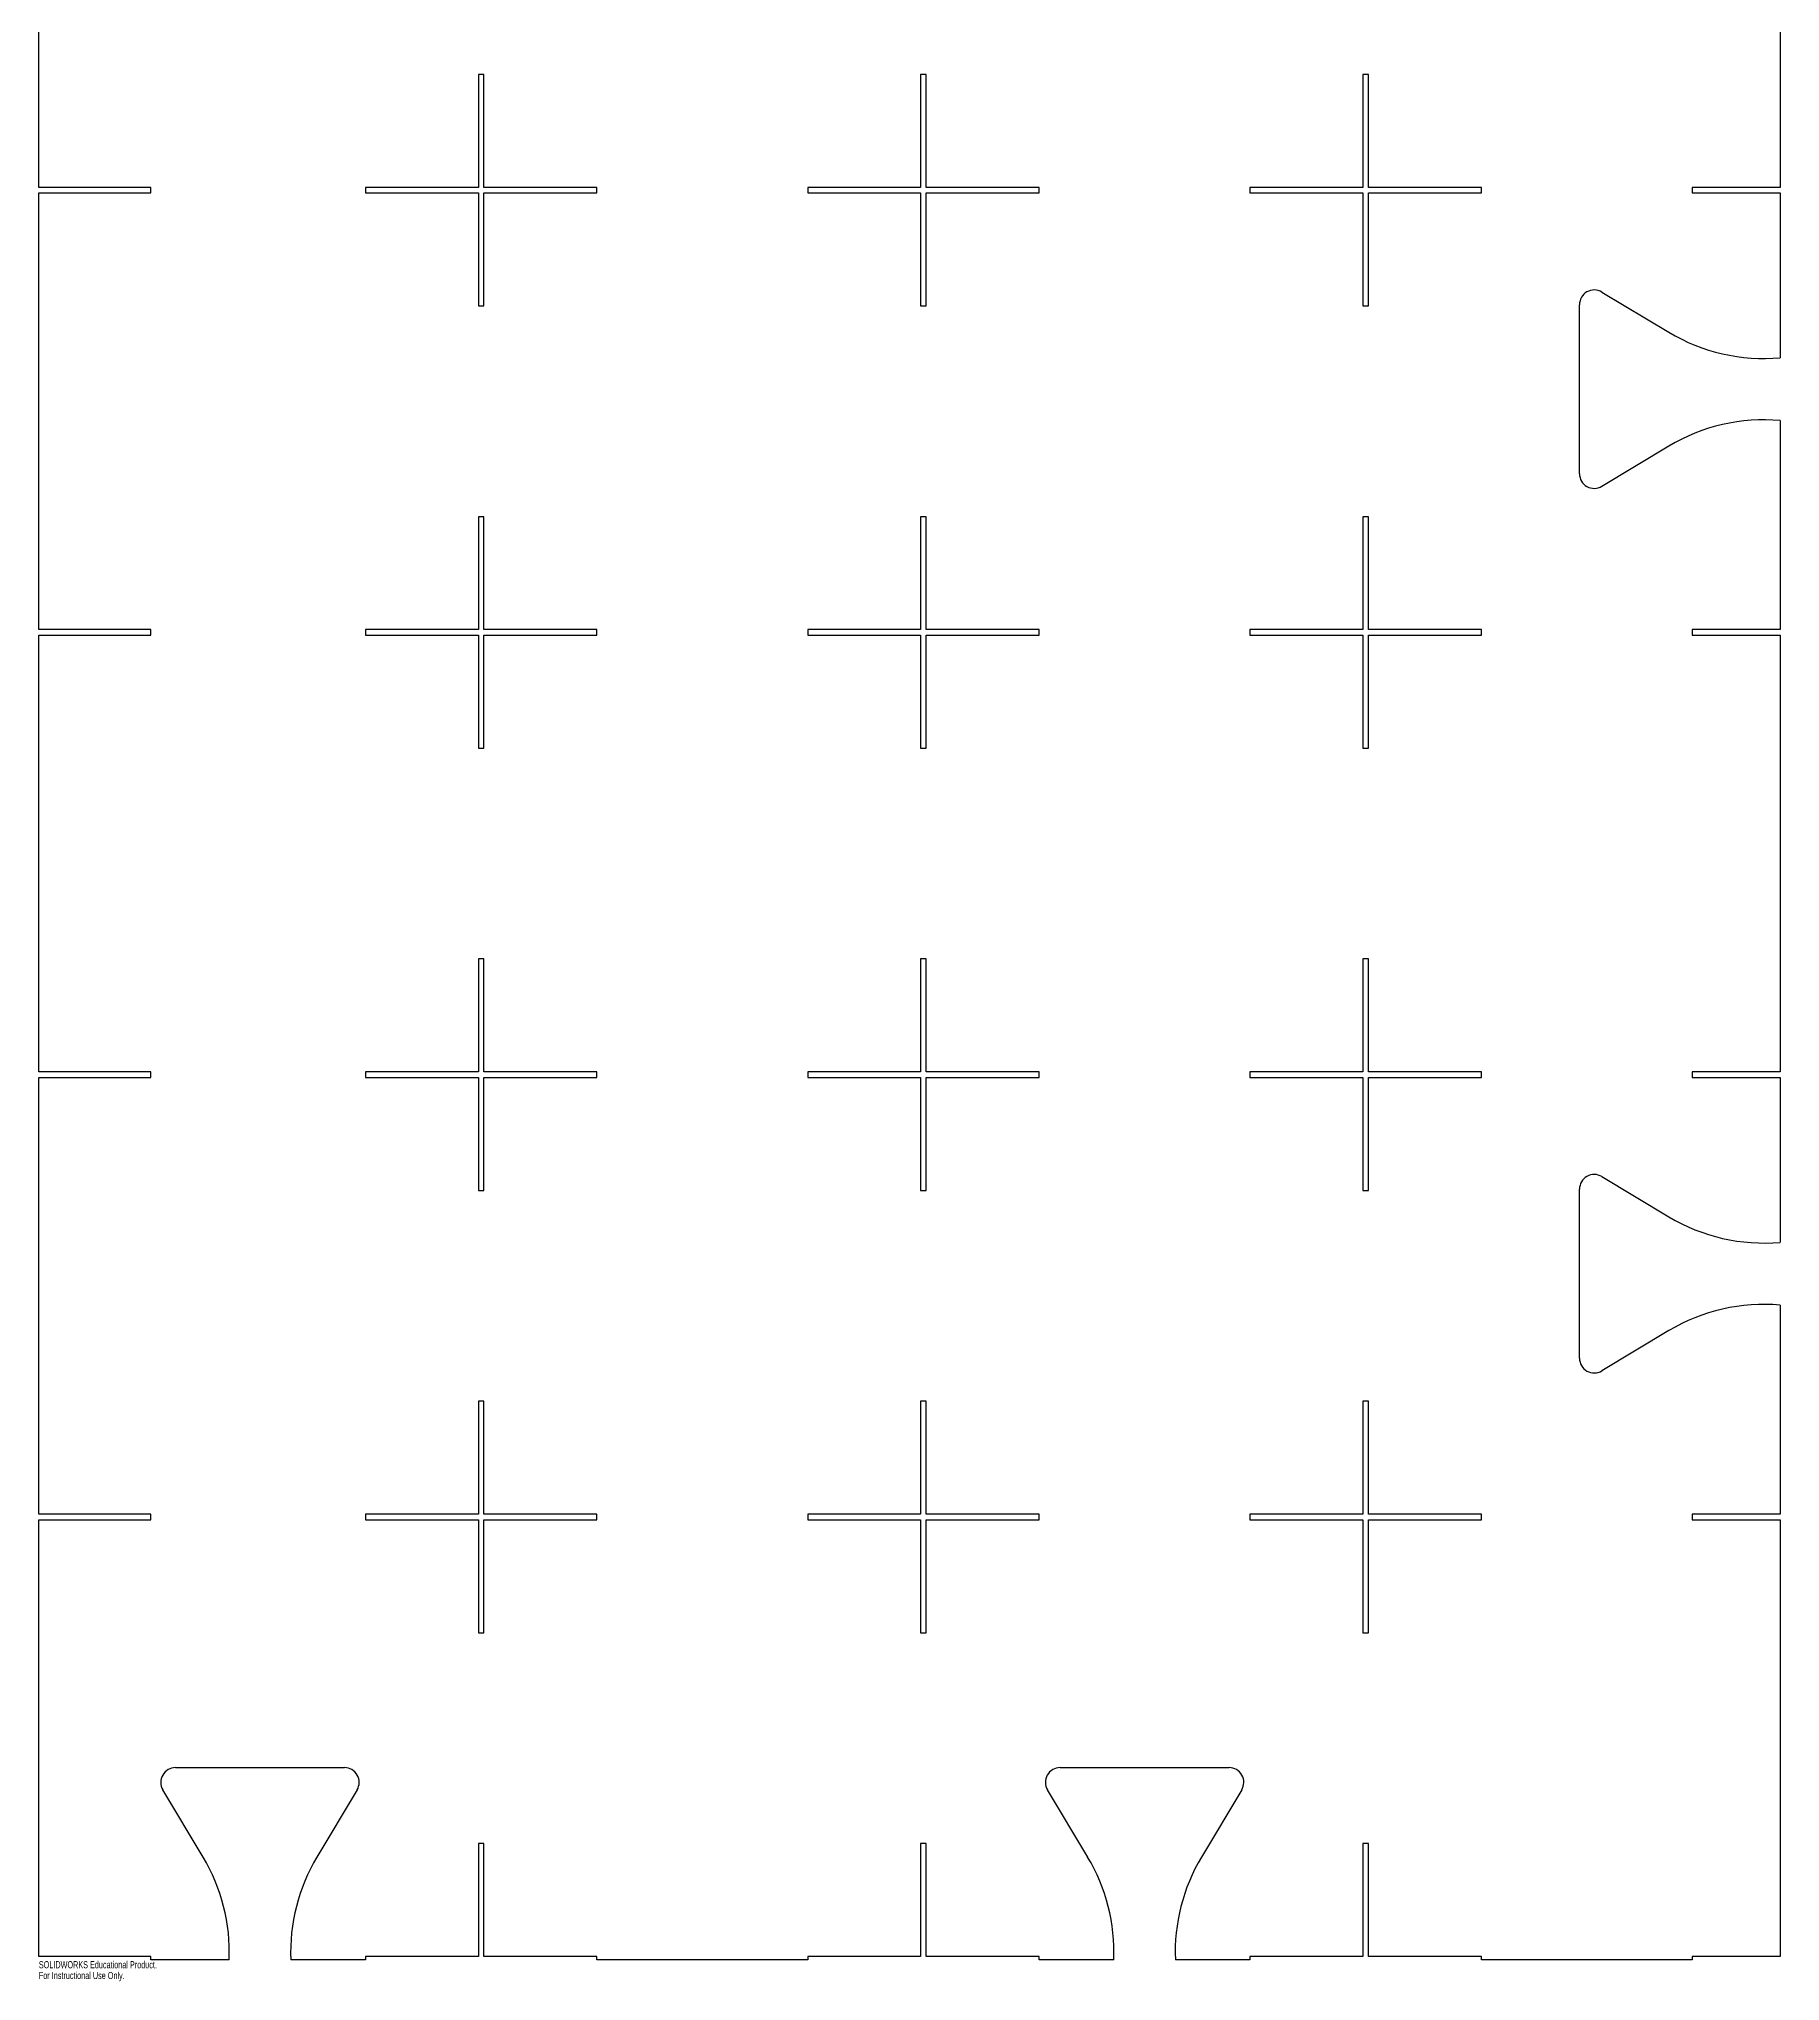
# Model space of a CAD drawing. Header units: millimetres. Extents: x -1500 to -319, y -915 to 1500.
# Drawn here: x -1500 to -319, y -915 to 403 of the extents above; entities that cross this region are included whole.
import ezdxf

# ---------------------------------------------------------------- set-up
doc = ezdxf.new("R2010")
doc.units = ezdxf.units.MM
doc.styles.add('SLDTEXTSTYLE0', font='TXT', dxfattribs={"width": 0.7})

msp = doc.modelspace()

# ---------------------------------------------------------------- linework, layer by layer
at = {"color": 7, "linetype": 'Continuous', "lineweight": 25}
for p, q in [((-1500, 301.9), (-1500, 598.1)), ((-318.9, 598.1), (-318.9, 301.9)), ((-1201.9, 378.5), (-1201.9, 301.9)), ((-1198.1, 378.5), (-1201.9, 378.5)), ((-1198.1, 301.9), (-1198.1, 378.5)), ((-901.9, 378.5), (-901.9, 301.9)), ((-898.1, 378.5), (-901.9, 378.5)), ((-898.1, 301.9), (-898.1, 378.5)), ((-601.9, 378.5), (-601.9, 301.9)), ((-598.1, 378.5), (-601.9, 378.5)), ((-598.1, 301.9), (-598.1, 378.5)), ((-1424, 301.9), (-1500, 301.9)), ((-1500, 298.1), (-1424, 298.1)), ((-1500, 1.9), (-1500, 298.1)), ((-1424, 298.1), (-1424, 301.9)), ((-1278.5, 301.9), (-1278.5, 298.1)), ((-1201.9, 301.9), (-1278.5, 301.9)), ((-1278.5, 298.1), (-1201.9, 298.1)), ((-1201.9, 298.1), (-1201.9, 221.5)), ((-1121.5, 301.9), (-1198.1, 301.9)), ((-1198.1, 298.1), (-1121.5, 298.1)), ((-1198.1, 221.5), (-1198.1, 298.1)), ((-1121.5, 298.1), (-1121.5, 301.9)), ((-978.5, 301.9), (-978.5, 298.1)), ((-901.9, 301.9), (-978.5, 301.9)), ((-978.5, 298.1), (-901.9, 298.1)), ((-901.9, 298.1), (-901.9, 221.5)), ((-821.5, 301.9), (-898.1, 301.9)), ((-898.1, 298.1), (-821.5, 298.1)), ((-898.1, 221.5), (-898.1, 298.1)), ((-821.5, 298.1), (-821.5, 301.9)), ((-678.5, 301.9), (-678.5, 298.1)), ((-601.9, 301.9), (-678.5, 301.9)), ((-678.5, 298.1), (-601.9, 298.1)), ((-601.9, 298.1), (-601.9, 221.5)), ((-521.5, 301.9), (-598.1, 301.9)), ((-598.1, 298.1), (-521.5, 298.1)), ((-598.1, 221.5), (-598.1, 298.1)), ((-521.5, 298.1), (-521.5, 301.9)), ((-378.5, 301.9), (-378.5, 298.1)), ((-318.9, 301.9), (-378.5, 301.9)), ((-378.5, 298.1), (-318.9, 298.1)), ((-318.9, 298.1), (-318.9, 186.3)), ((-439.9, 230.9), (-394.3, 203.6)), ((-1201.9, 221.5), (-1198.1, 221.5)), ((-901.9, 221.5), (-898.1, 221.5)), ((-601.9, 221.5), (-598.1, 221.5)), ((-455, 107.7), (-455, 222.3)), ((-318.9, 143.7), (-318.9, 1.9)), ((-394.3, 126.4), (-439.9, 99.1)), ((-1201.9, 78.5), (-1201.9, 1.9)), ((-1198.1, 78.5), (-1201.9, 78.5)), ((-1198.1, 1.9), (-1198.1, 78.5)), ((-901.9, 78.5), (-901.9, 1.9)), ((-898.1, 78.5), (-901.9, 78.5)), ((-898.1, 1.9), (-898.1, 78.5)), ((-601.9, 78.5), (-601.9, 1.9)), ((-598.1, 78.5), (-601.9, 78.5)), ((-598.1, 1.9), (-598.1, 78.5)), ((-1424, 1.9), (-1500, 1.9)), ((-1424, -1.9), (-1424, 1.9)), ((-1278.5, 1.9), (-1278.5, -1.9)), ((-1201.9, 1.9), (-1278.5, 1.9)), ((-1121.5, 1.9), (-1198.1, 1.9)), ((-1121.5, -1.9), (-1121.5, 1.9)), ((-978.5, 1.9), (-978.5, -1.9)), ((-901.9, 1.9), (-978.5, 1.9)), ((-821.5, 1.9), (-898.1, 1.9)), ((-821.5, -1.9), (-821.5, 1.9)), ((-678.5, 1.9), (-678.5, -1.9)), ((-601.9, 1.9), (-678.5, 1.9)), ((-521.5, 1.9), (-598.1, 1.9)), ((-521.5, -1.9), (-521.5, 1.9)), ((-378.5, 1.9), (-378.5, -1.9)), ((-318.9, 1.9), (-378.5, 1.9)), ((-1500, -1.9), (-1424, -1.9)), ((-1500, -298.1), (-1500, -1.9)), ((-1278.5, -1.9), (-1201.9, -1.9)), ((-1201.9, -1.9), (-1201.9, -78.5)), ((-1198.1, -1.9), (-1121.5, -1.9)), ((-1198.1, -78.5), (-1198.1, -1.9)), ((-978.5, -1.9), (-901.9, -1.9)), ((-901.9, -1.9), (-901.9, -78.5)), ((-898.1, -1.9), (-821.5, -1.9)), ((-898.1, -78.5), (-898.1, -1.9)), ((-678.5, -1.9), (-601.9, -1.9)), ((-601.9, -1.9), (-601.9, -78.5)), ((-598.1, -1.9), (-521.5, -1.9)), ((-598.1, -78.5), (-598.1, -1.9)), ((-378.5, -1.9), (-318.9, -1.9)), ((-318.9, -1.9), (-318.9, -298.1)), ((-1201.9, -78.5), (-1198.1, -78.5)), ((-901.9, -78.5), (-898.1, -78.5)), ((-601.9, -78.5), (-598.1, -78.5)), ((-1201.9, -221.5), (-1201.9, -298.1)), ((-1198.1, -221.5), (-1201.9, -221.5)), ((-1198.1, -298.1), (-1198.1, -221.5)), ((-901.9, -221.5), (-901.9, -298.1)), ((-898.1, -221.5), (-901.9, -221.5)), ((-898.1, -298.1), (-898.1, -221.5)), ((-601.9, -221.5), (-601.9, -298.1)), ((-598.1, -221.5), (-601.9, -221.5)), ((-598.1, -298.1), (-598.1, -221.5)), ((-1424, -298.1), (-1500, -298.1)), ((-1500, -301.9), (-1424, -301.9)), ((-1500, -598.1), (-1500, -301.9)), ((-1424, -301.9), (-1424, -298.1)), ((-1278.5, -298.1), (-1278.5, -301.9)), ((-1201.9, -298.1), (-1278.5, -298.1)), ((-1278.5, -301.9), (-1201.9, -301.9)), ((-1201.9, -301.9), (-1201.9, -378.5)), ((-1121.5, -298.1), (-1198.1, -298.1)), ((-1198.1, -301.9), (-1121.5, -301.9)), ((-1198.1, -378.5), (-1198.1, -301.9)), ((-1121.5, -301.9), (-1121.5, -298.1)), ((-978.5, -298.1), (-978.5, -301.9)), ((-901.9, -298.1), (-978.5, -298.1)), ((-978.5, -301.9), (-901.9, -301.9)), ((-901.9, -301.9), (-901.9, -378.5)), ((-821.5, -298.1), (-898.1, -298.1)), ((-898.1, -301.9), (-821.5, -301.9)), ((-898.1, -378.5), (-898.1, -301.9)), ((-821.5, -301.9), (-821.5, -298.1)), ((-678.5, -298.1), (-678.5, -301.9)), ((-601.9, -298.1), (-678.5, -298.1)), ((-678.5, -301.9), (-601.9, -301.9)), ((-601.9, -301.9), (-601.9, -378.5)), ((-521.5, -298.1), (-598.1, -298.1)), ((-598.1, -301.9), (-521.5, -301.9)), ((-598.1, -378.5), (-598.1, -301.9)), ((-521.5, -301.9), (-521.5, -298.1)), ((-378.5, -298.1), (-378.5, -301.9)), ((-318.9, -298.1), (-378.5, -298.1)), ((-378.5, -301.9), (-318.9, -301.9)), ((-318.9, -301.9), (-318.9, -413.7)), ((-1201.9, -378.5), (-1198.1, -378.5)), ((-901.9, -378.5), (-898.1, -378.5)), ((-601.9, -378.5), (-598.1, -378.5)), ((-455, -492.3), (-455, -377.7)), ((-439.9, -369.1), (-394.3, -396.4)), ((-318.9, -456.3), (-318.9, -598.1)), ((-394.3, -473.6), (-439.9, -500.9)), ((-1201.9, -521.5), (-1201.9, -598.1)), ((-1198.1, -521.5), (-1201.9, -521.5)), ((-1198.1, -598.1), (-1198.1, -521.5)), ((-901.9, -521.5), (-901.9, -598.1)), ((-898.1, -521.5), (-901.9, -521.5)), ((-898.1, -598.1), (-898.1, -521.5)), ((-601.9, -521.5), (-601.9, -598.1)), ((-598.1, -521.5), (-601.9, -521.5)), ((-598.1, -598.1), (-598.1, -521.5)), ((-1424, -598.1), (-1500, -598.1)), ((-1500, -601.9), (-1424, -601.9)), ((-1500, -898.1), (-1500, -601.9)), ((-1424, -601.9), (-1424, -598.1)), ((-1278.5, -598.1), (-1278.5, -601.9)), ((-1201.9, -598.1), (-1278.5, -598.1)), ((-1278.5, -601.9), (-1201.9, -601.9)), ((-1201.9, -601.9), (-1201.9, -678.5)), ((-1121.5, -598.1), (-1198.1, -598.1)), ((-1198.1, -601.9), (-1121.5, -601.9)), ((-1198.1, -678.5), (-1198.1, -601.9)), ((-1121.5, -601.9), (-1121.5, -598.1)), ((-978.5, -598.1), (-978.5, -601.9)), ((-901.9, -598.1), (-978.5, -598.1)), ((-978.5, -601.9), (-901.9, -601.9)), ((-901.9, -601.9), (-901.9, -678.5)), ((-821.5, -598.1), (-898.1, -598.1)), ((-898.1, -601.9), (-821.5, -601.9)), ((-898.1, -678.5), (-898.1, -601.9)), ((-821.5, -601.9), (-821.5, -598.1)), ((-678.5, -598.1), (-678.5, -601.9)), ((-601.9, -598.1), (-678.5, -598.1)), ((-678.5, -601.9), (-601.9, -601.9)), ((-601.9, -601.9), (-601.9, -678.5)), ((-521.5, -598.1), (-598.1, -598.1)), ((-598.1, -601.9), (-521.5, -601.9)), ((-598.1, -678.5), (-598.1, -601.9)), ((-521.5, -601.9), (-521.5, -598.1)), ((-378.5, -598.1), (-378.5, -601.9)), ((-318.9, -598.1), (-378.5, -598.1)), ((-378.5, -601.9), (-318.9, -601.9)), ((-318.9, -601.9), (-318.9, -898.1)), ((-1201.9, -678.5), (-1198.1, -678.5)), ((-901.9, -678.5), (-898.1, -678.5)), ((-601.9, -678.5), (-598.1, -678.5)), ((-1407.3, -770), (-1292.7, -770)), ((-807.3, -770), (-692.7, -770)), ((-1388.6, -830.7), (-1415.9, -785.1)), ((-1284.1, -785.1), (-1311.4, -830.7)), ((-788.6, -830.7), (-815.9, -785.1)), ((-684.1, -785.1), (-711.4, -830.7)), ((-1201.9, -821.5), (-1201.9, -898.1)), ((-1198.1, -821.5), (-1201.9, -821.5)), ((-1198.1, -898.1), (-1198.1, -821.5)), ((-901.9, -821.5), (-901.9, -898.1)), ((-898.1, -821.5), (-901.9, -821.5)), ((-898.1, -898.1), (-898.1, -821.5)), ((-601.9, -821.5), (-601.9, -898.1)), ((-598.1, -821.5), (-601.9, -821.5)), ((-598.1, -898.1), (-598.1, -821.5)), ((-1424, -898.1), (-1500, -898.1)), ((-1424, -900.3), (-1424, -898.1)), ((-1370.9, -900.3), (-1424, -900.3)), ((-1278.5, -900.3), (-1329.1, -900.3)), ((-1278.5, -898.1), (-1278.5, -900.3)), ((-1201.9, -898.1), (-1278.5, -898.1)), ((-1121.5, -898.1), (-1198.1, -898.1)), ((-1121.5, -900.3), (-1121.5, -898.1)), ((-978.5, -900.3), (-1121.5, -900.3)), ((-978.5, -898.1), (-978.5, -900.3)), ((-901.9, -898.1), (-978.5, -898.1)), ((-821.5, -898.1), (-898.1, -898.1)), ((-821.5, -900.3), (-821.5, -898.1)), ((-770.9, -900.3), (-821.5, -900.3)), ((-678.5, -900.3), (-729.1, -900.3)), ((-678.5, -898.1), (-678.5, -900.3)), ((-601.9, -898.1), (-678.5, -898.1)), ((-521.5, -898.1), (-598.1, -898.1)), ((-521.5, -900.3), (-521.5, -898.1)), ((-378.5, -900.3), (-521.5, -900.3)), ((-378.5, -898.1), (-378.5, -900.3)), ((-318.9, -898.1), (-378.5, -898.1))]:
    msp.add_line(p, q, dxfattribs=at)
for centre, radius, start, end in [((-445, 222.3), 10, 59.0362, 180), ((-330, 310.8), 125, 239.0362, 275.0946), ((-330, 19.2), 125, 84.9054, 120.9638), ((-445, 107.7), 10, 180, 300.9638), ((-445, -377.7), 10, 59.0362, 180), ((-330, -289.2), 125, 239.0362, 275.0946), ((-330, -580.8), 125, 84.9054, 120.9638), ((-445, -492.3), 10, 180, 300.9638), ((-1407.3, -780), 10, 90, 210.9638), ((-1292.7, -780), 10, 329.0362, 90), ((-807.3, -780), 10, 90, 210.9638), ((-692.7, -780), 10, 329.0362, 90), ((-1495.8, -895), 125, 357.5699, 30.9638), ((-1204.2, -895), 125, 149.0362, 182.4301), ((-895.8, -895), 125, 357.5699, 30.9638), ((-604.2, -895), 125, 149.0362, 182.4301)]:
    msp.add_arc(centre, radius, start, end, dxfattribs=at)

# ---------------------------------------------------------------- texts
at = {"color": 7, "linetype": 'Continuous', "char_height": 4.834, "attachment_point": 1, "style": 'SLDTEXTSTYLE0'}
for s, insert in [('SOLIDWORKS Educational Product.', (-1500, -901.3)), ('For Instructional Use Only.', (-1500, -908.6))]:
    msp.add_mtext(s, dxfattribs=dict(at, insert=insert))

doc.saveas('drawing.dxf')
